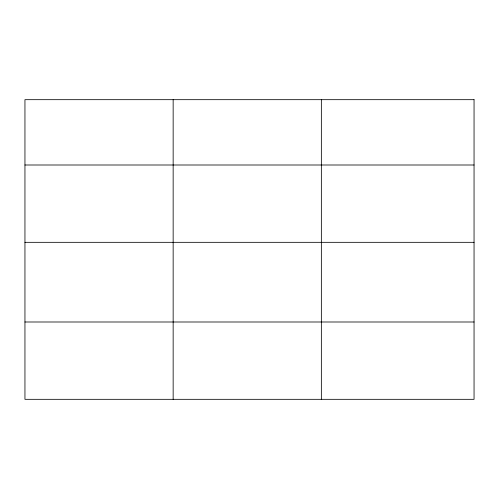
<?xml version="1.0" encoding="UTF-8"?>
<svg xmlns="http://www.w3.org/2000/svg" width="499" height="499" viewBox="0 0 499 499"><rect width="100%" height="100%" fill="white"/><g stroke="black" fill="none" stroke-linecap="round" stroke-linejoin="round"><path stroke-width="0.75" d="M24.95 165.001L474.05 165.001M24.95 242.327L474.05 242.327M24.95 321.998L474.05 321.998M321.356 99.675L321.356 399.325M173.153 99.675L173.153 399.325M474.05 99.675L24.95 99.675L24.95 399.325L474.05 399.325L474.05 99.675"/></g></svg>
